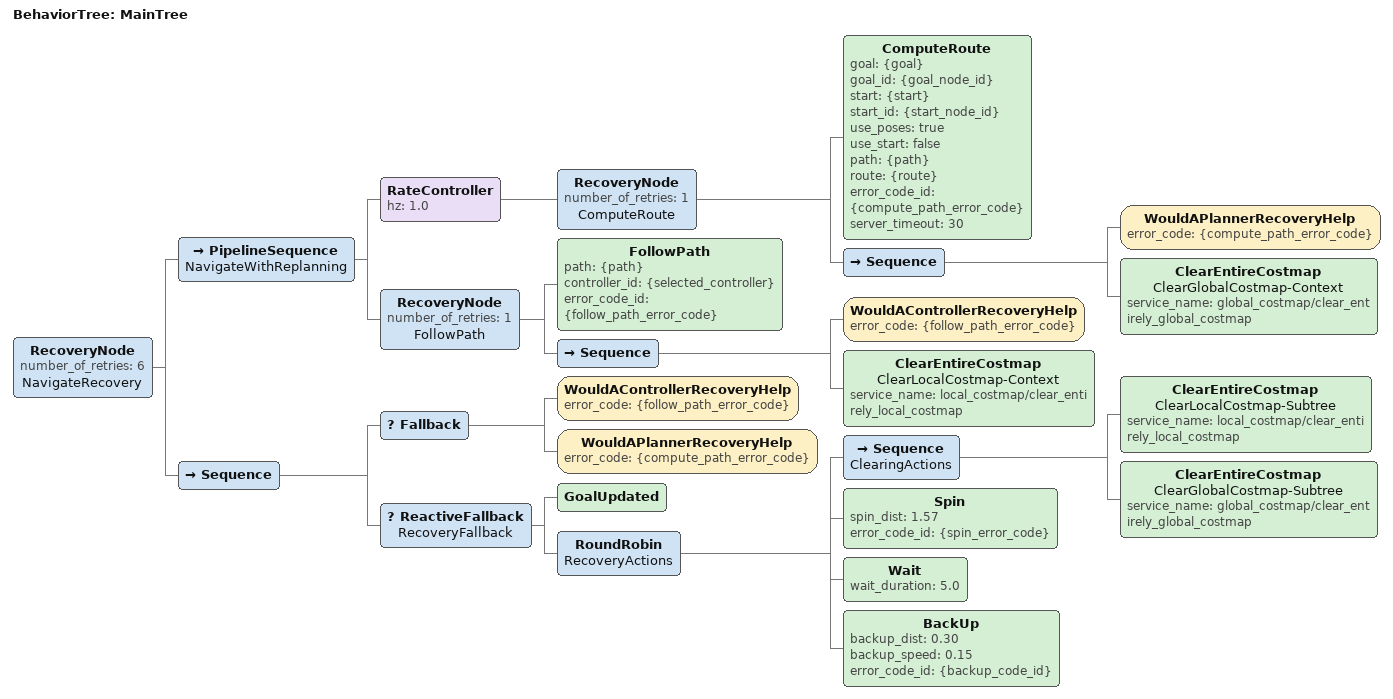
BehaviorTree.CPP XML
<root BTCPP_format="4" main_tree_to_execute="MainTree">
  <BehaviorTree ID="MainTree">
    <RecoveryNode number_of_retries="6" name="NavigateRecovery">
      <PipelineSequence name="NavigateWithReplanning">
        <RateController hz="1.0">
          <RecoveryNode number_of_retries="1" name="ComputeRoute">
            <ComputeRoute
              goal="{goal}"
              goal_id="{goal_node_id}"
              start="{start}"
              start_id="{start_node_id}"
              use_poses="true"
              use_start="false"
              path="{path}"
              route="{route}"
              error_code_id="{compute_path_error_code}"
              server_timeout="30"/>
            <Sequence>
              <WouldAPlannerRecoveryHelp error_code="{compute_path_error_code}"/>
              <ClearEntireCostmap name="ClearGlobalCostmap-Context" service_name="global_costmap/clear_entirely_global_costmap"/>
            </Sequence>
          </RecoveryNode>
        </RateController>
        <RecoveryNode number_of_retries="1" name="FollowPath">
          <FollowPath path="{path}" controller_id="{selected_controller}" error_code_id="{follow_path_error_code}"/>
          <Sequence>
            <WouldAControllerRecoveryHelp error_code="{follow_path_error_code}"/>
            <ClearEntireCostmap name="ClearLocalCostmap-Context" service_name="local_costmap/clear_entirely_local_costmap"/>
          </Sequence>
        </RecoveryNode>
      </PipelineSequence>
      <Sequence>
        <Fallback>
          <WouldAControllerRecoveryHelp error_code="{follow_path_error_code}"/>
          <WouldAPlannerRecoveryHelp error_code="{compute_path_error_code}"/>
        </Fallback>
        <ReactiveFallback name="RecoveryFallback">
          <GoalUpdated/>
          <RoundRobin name="RecoveryActions">
            <Sequence name="ClearingActions">
              <ClearEntireCostmap name="ClearLocalCostmap-Subtree" service_name="local_costmap/clear_entirely_local_costmap"/>
              <ClearEntireCostmap name="ClearGlobalCostmap-Subtree" service_name="global_costmap/clear_entirely_global_costmap"/>
            </Sequence>
            <Spin spin_dist="1.57" error_code_id="{spin_error_code}"/>
            <Wait wait_duration="5.0"/>
            <BackUp backup_dist="0.30" backup_speed="0.15" error_code_id="{backup_code_id}"/>
          </RoundRobin>
        </ReactiveFallback>
      </Sequence>
    </RecoveryNode>
  </BehaviorTree>
</root>
